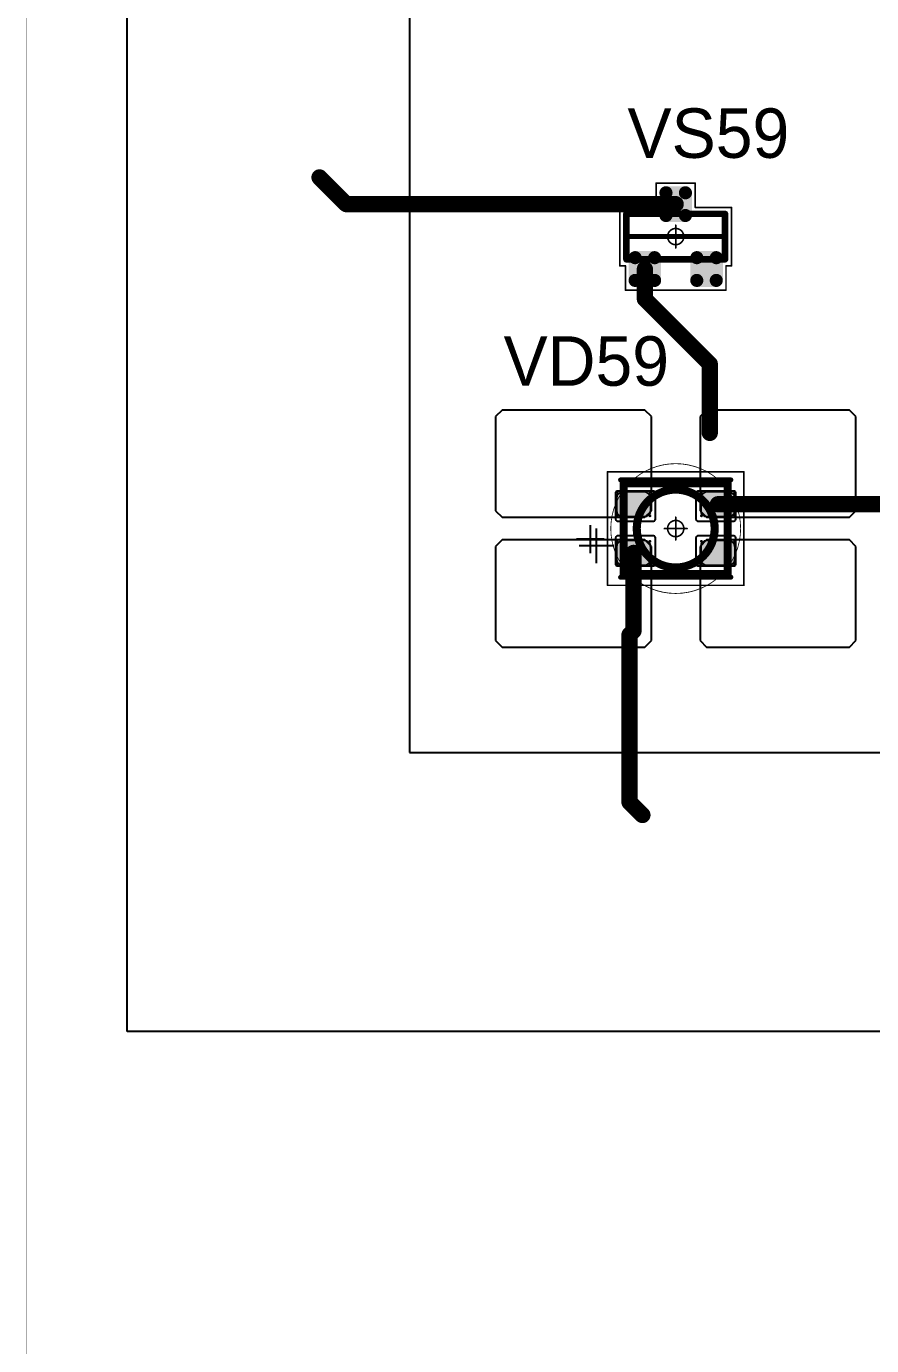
# Model space of a CAD drawing. Header units: millimetres. Extents: x 0 to 400, y 0 to 511.
# Drawn here: x 0 to 26.04, y 336.33 to 376.98 of the extents above; entities that cross this region are included whole.
import ezdxf

# ---------------------------------------------------------------- set-up
doc = ezdxf.new("R2010")
doc.units = ezdxf.units.MM
for name, color, linetype in [('Mechanical10', 56, 'Continuous'), ('Mechanical13', 56, 'Continuous'), ('Mechanical15', 56, 'Continuous'), ('Mechanical2', 216, 'Continuous'), ('TopLayer', 1, 'Continuous'), ('TopOverlay', 2, 'Continuous'), ('TopPaste', 8, 'Continuous'), ('TopSolder', 216, 'Continuous')]:
    doc.layers.add(name, color=color, linetype=linetype)

# ---------------------------------------------------------------- blocks, each defined once
blk = doc.blocks.new('SOT23_538')
at = {"layer": 'Mechanical13', "const_width": 0.2}
for points in [[(-0.7, 1.52), (0.7, 1.52)], [(-0.7, 1.52), (-0.7, -1.52)], [(0.7, 1.52), (0.7, -1.52)], [(-0.7, -1.52), (0.7, -1.52)]]:
    blk.add_lwpolyline(points, dxfattribs=at)
at = {"layer": 'Mechanical13', "const_width": 0.1}
for points in [[(-0.75, 1.52, 1), (-0.65, 1.52, 1)], [(-0.75, 1.52, 1), (-0.65, 1.52, 1)], [(0.65, 1.52, 1), (0.75, 1.52, 1)], [(0.65, 1.52, 1), (0.75, 1.52, 1)], [(-0.75, -1.52, 1), (-0.65, -1.52, 1)], [(-0.75, -1.52, 1), (-0.65, -1.52, 1)], [(0.65, -1.52, 1), (0.75, -1.52, 1)], [(0.65, -1.52, 1), (0.75, -1.52, 1)]]:
    blk.add_lwpolyline(points, format="xyb", close=True, dxfattribs=at)
at = {"layer": 'Mechanical15', "const_width": 0.05}
for points in [[(-0.9, 1.72), (-0.9, 1.55)], [(-0.9, 1.72), (0.9, 1.72)], [(0.9, 1.72), (0.9, 0.6)], [(-1.65, 1.55), (-1.65, -1.55)], [(-1.65, 1.55), (-0.9, 1.55)], [(0.9, 0.6), (1.65, 0.6)], [(1.65, 0.6), (1.65, -0.6)], [(-0.35, 0), (0.35, 0)], [(0, 0.35), (0, -0.35)], [(0.9, -0.6), (1.65, -0.6)], [(0.9, -0.6), (0.9, -1.72)], [(-1.65, -1.55), (-0.9, -1.55)], [(-0.9, -1.55), (-0.9, -1.72)], [(-0.9, -1.72), (0.9, -1.72)]]:
    blk.add_lwpolyline(points, dxfattribs=at)
at = {"layer": 'Mechanical15'}
for points, const_width in [([(-0.913, 1.72, 1), (-0.888, 1.72, 1)], 0.025), ([(-0.913, 1.72, 1), (-0.888, 1.72, 1)], 0.025), ([(0.888, 1.72, 1), (0.913, 1.72, 1)], 0.025), ([(0.888, 1.72, 1), (0.913, 1.72, 1)], 0.025), ([(-1.662, 1.55, 1), (-1.637, 1.55, 1)], 0.025), ([(-1.662, 1.55, 1), (-1.637, 1.55, 1)], 0.025), ([(-0.913, 1.55, 1), (-0.888, 1.55, 1)], 0.025), ([(-0.913, 1.55, 1), (-0.888, 1.55, 1)], 0.025), ([(0.888, 0.6, 1), (0.913, 0.6, 1)], 0.025), ([(0.888, 0.6, 1), (0.913, 0.6, 1)], 0.025), ([(1.637, 0.6, 1), (1.662, 0.6, 1)], 0.025), ([(1.637, 0.6, 1), (1.662, 0.6, 1)], 0.025), ([(-0.362, 0, 1), (-0.337, 0, 1)], 0.025), ([(0.25, 0, 1), (-0.25, 0, 1)], 0.05), ([(-0.262, 0, 1), (-0.238, 0, 1)], 0.025), ([(-0.012, 0.35, 1), (0.012, 0.35, 1)], 0.025), ([(0.238, 0, 1), (0.262, 0, 1)], 0.025), ([(0.337, 0, 1), (0.362, 0, 1)], 0.025), ([(-0.012, -0.35, 1), (0.012, -0.35, 1)], 0.025), ([(0.888, -0.6, 1), (0.913, -0.6, 1)], 0.025), ([(0.888, -0.6, 1), (0.913, -0.6, 1)], 0.025), ([(1.637, -0.6, 1), (1.662, -0.6, 1)], 0.025), ([(1.637, -0.6, 1), (1.662, -0.6, 1)], 0.025), ([(-1.662, -1.55, 1), (-1.637, -1.55, 1)], 0.025), ([(-1.662, -1.55, 1), (-1.637, -1.55, 1)], 0.025), ([(-0.913, -1.55, 1), (-0.888, -1.55, 1)], 0.025), ([(-0.913, -1.55, 1), (-0.888, -1.55, 1)], 0.025), ([(-0.913, -1.72, 1), (-0.888, -1.72, 1)], 0.025), ([(-0.913, -1.72, 1), (-0.888, -1.72, 1)], 0.025), ([(0.888, -1.72, 1), (0.913, -1.72, 1)], 0.025), ([(0.888, -1.72, 1), (0.913, -1.72, 1)], 0.025)]:
    blk.add_lwpolyline(points, format="xyb", close=True, dxfattribs=dict(at, const_width=const_width))
at = {"layer": 'TopLayer', "const_width": 0.1}
for points in [[(-1.4, 1.25, 1), (-1.3, 1.25, 1)], [(-0.7, 1.25, 1), (-0.6, 1.25, 1)], [(-1.4, 0.65, 1), (-1.3, 0.65, 1)], [(-0.7, 0.65, 1), (-0.6, 0.65, 1)], [(0.6, 0.3, 1), (0.7, 0.3, 1)], [(1.3, 0.3, 1), (1.4, 0.3, 1)], [(0.6, -0.3, 1), (0.7, -0.3, 1)], [(1.3, -0.3, 1), (1.4, -0.3, 1)], [(-1.4, -0.65, 1), (-1.3, -0.65, 1)], [(-0.7, -0.65, 1), (-0.6, -0.65, 1)], [(-1.4, -1.25, 1), (-1.3, -1.25, 1)], [(-0.7, -1.25, 1), (-0.6, -1.25, 1)]]:
    blk.add_lwpolyline(points, format="xyb", close=True, dxfattribs=at)
at = {"layer": 'TopLayer'}
for points in [[(-1.45, 1.25), (-1.45, 0.65), (-0.55, 1.25), (-0.55, 0.65)], [(-1.35, 1.35), (-1.35, 0.55), (-0.65, 1.35), (-0.65, 0.55)], [(0.55, 0.3), (0.55, -0.3), (1.45, 0.3), (1.45, -0.3)], [(0.65, 0.4), (0.65, -0.4), (1.35, 0.4), (1.35, -0.4)], [(-1.45, -0.65), (-1.45, -1.25), (-0.55, -0.65), (-0.55, -1.25)], [(-1.35, -0.55), (-1.35, -1.35), (-0.65, -0.55), (-0.65, -1.35)]]:
    blk.add_solid(points, dxfattribs=at)
at = {"layer": 'TopOverlay', "const_width": 0.15}
blk.add_lwpolyline([(0, 1.5), (0, -1.5)], dxfattribs=at)
at = {"layer": 'TopOverlay', "const_width": 0.075}
for points in [[(-0.038, 1.5, 1), (0.038, 1.5, 1)], [(-0.038, -1.5, 1), (0.038, -1.5, 1)]]:
    blk.add_lwpolyline(points, format="xyb", close=True, dxfattribs=at)
at = {"layer": 'TopPaste', "const_width": 0.075}
for points in [[(-1.387, 1.25, 1), (-1.313, 1.25, 1)], [(-0.687, 1.25, 1), (-0.613, 1.25, 1)], [(-1.387, 0.65, 1), (-1.313, 0.65, 1)], [(-0.687, 0.65, 1), (-0.613, 0.65, 1)], [(0.613, 0.3, 1), (0.687, 0.3, 1)], [(1.313, 0.3, 1), (1.387, 0.3, 1)], [(0.613, -0.3, 1), (0.687, -0.3, 1)], [(1.313, -0.3, 1), (1.387, -0.3, 1)], [(-1.387, -0.65, 1), (-1.313, -0.65, 1)], [(-0.687, -0.65, 1), (-0.613, -0.65, 1)], [(-1.387, -1.25, 1), (-1.313, -1.25, 1)], [(-0.687, -1.25, 1), (-0.613, -1.25, 1)]]:
    blk.add_lwpolyline(points, format="xyb", close=True, dxfattribs=at)
at = {"layer": 'TopPaste'}
for points in [[(-1.425, 1.25), (-1.425, 0.65), (-0.575, 1.25), (-0.575, 0.65)], [(-1.35, 1.325), (-1.35, 0.575), (-0.65, 1.325), (-0.65, 0.575)], [(0.575, 0.3), (0.575, -0.3), (1.425, 0.3), (1.425, -0.3)], [(0.65, 0.375), (0.65, -0.375), (1.35, 0.375), (1.35, -0.375)], [(-1.425, -0.65), (-1.425, -1.25), (-0.575, -0.65), (-0.575, -1.25)], [(-1.35, -0.575), (-1.35, -1.325), (-0.65, -0.575), (-0.65, -1.325)]]:
    blk.add_solid(points, dxfattribs=at)
at = {"layer": 'TopSolder', "const_width": 0.202}
for points in [[(-1.451, 1.25, 1), (-1.249, 1.25, 1)], [(-0.751, 1.25, 1), (-0.549, 1.25, 1)], [(-1.451, 0.65, 1), (-1.249, 0.65, 1)], [(-0.751, 0.65, 1), (-0.549, 0.65, 1)], [(0.549, 0.3, 1), (0.751, 0.3, 1)], [(1.249, 0.3, 1), (1.451, 0.3, 1)], [(0.549, -0.3, 1), (0.751, -0.3, 1)], [(1.249, -0.3, 1), (1.451, -0.3, 1)], [(-1.451, -0.65, 1), (-1.249, -0.65, 1)], [(-0.751, -0.65, 1), (-0.549, -0.65, 1)], [(-1.451, -1.25, 1), (-1.249, -1.25, 1)], [(-0.751, -1.25, 1), (-0.549, -1.25, 1)]]:
    blk.add_lwpolyline(points, format="xyb", close=True, dxfattribs=at)
at = {"layer": 'TopSolder'}
for points in [[(-1.552, 1.25), (-1.552, 0.65), (-0.448, 1.25), (-0.448, 0.65)], [(-1.35, 1.452), (-1.35, 0.448), (-0.65, 1.452), (-0.65, 0.448)], [(0.65, 0.502), (0.65, -0.502), (1.35, 0.502), (1.35, -0.502)], [(0.448, 0.3), (0.448, -0.3), (1.552, 0.3), (1.552, -0.3)], [(-1.552, -0.65), (-1.552, -1.25), (-0.448, -0.65), (-0.448, -1.25)], [(-1.35, -0.448), (-1.35, -1.452), (-0.65, -0.448), (-0.65, -1.452)]]:
    blk.add_solid(points, dxfattribs=at)
blk = doc.blocks.new('E65F_742')
at = {"layer": 'Mechanical13'}
for p, q in [((2.441, 1.071), (2.441, 0)), ((1.905, 0.536), (2.976, 0.536))]:
    blk.add_line(p, q, dxfattribs=at)
at = {"layer": 'Mechanical13', "const_width": 0.25}
for points in [[(-1.6, 1.4), (-1.6, -1.4)], [(1.6, 1.4), (-1.6, 1.4)], [(1.6, 1.4), (1.6, -1.4)], [(1.6, -1.4), (-1.6, -1.4)]]:
    blk.add_lwpolyline(points, dxfattribs=at)
at = {"layer": 'Mechanical13'}
for points, const_width in [([(-1.663, 1.4, 1), (-1.538, 1.4, 1)], 0.125), ([(-1.663, 1.4, 1), (-1.538, 1.4, 1)], 0.125), ([(1.2, 0, 1), (-1.2, 0, 1)], 0.25), ([(1.537, 1.4, 1), (1.662, 1.4, 1)], 0.125), ([(1.537, 1.4, 1), (1.662, 1.4, 1)], 0.125), ([(-1.263, 0, 1), (-1.138, 0, 1)], 0.125), ([(1.137, 0, 1), (1.262, 0, 1)], 0.125), ([(-1.663, -1.4, 1), (-1.538, -1.4, 1)], 0.125), ([(-1.663, -1.4, 1), (-1.538, -1.4, 1)], 0.125), ([(1.537, -1.4, 1), (1.662, -1.4, 1)], 0.125), ([(1.537, -1.4, 1), (1.662, -1.4, 1)], 0.125)]:
    blk.add_lwpolyline(points, format="xyb", close=True, dxfattribs=dict(at, const_width=const_width))
at = {"layer": 'Mechanical15', "const_width": 0.05}
for points in [[(2.1, 1.75), (-2.1, 1.75)], [(-2.1, 1.75), (-2.1, -1.75)], [(2.1, 1.75), (2.1, -1.75)], [(0.35, 0), (-0.35, 0)], [(0.35, 0), (-0.35, 0)], [(0, 0.35), (0, -0.35)], [(0, 0.35), (0, -0.35)], [(2.1, -1.75), (-2.1, -1.75)]]:
    blk.add_lwpolyline(points, dxfattribs=at)
at = {"layer": 'Mechanical15'}
for points, const_width in [([(-2.113, 1.75, 1), (-2.088, 1.75, 1)], 0.025), ([(-2.113, 1.75, 1), (-2.088, 1.75, 1)], 0.025), ([(2.087, 1.75, 1), (2.112, 1.75, 1)], 0.025), ([(2.087, 1.75, 1), (2.112, 1.75, 1)], 0.025), ([(-0.363, 0, 1), (-0.338, 0, 1)], 0.025), ([(-0.363, 0, 1), (-0.338, 0, 1)], 0.025), ([(0.25, 0, 1), (-0.25, 0, 1)], 0.05), ([(0.25, 0, 1), (-0.25, 0, 1)], 0.05), ([(-0.263, 0, 1), (-0.238, 0, 1)], 0.025), ([(-0.263, 0, 1), (-0.238, 0, 1)], 0.025), ([(-0.013, 0.35, 1), (0.012, 0.35, 1)], 0.025), ([(-0.013, 0.35, 1), (0.012, 0.35, 1)], 0.025), ([(0.237, 0, 1), (0.262, 0, 1)], 0.025), ([(0.237, 0, 1), (0.262, 0, 1)], 0.025), ([(0.337, 0, 1), (0.362, 0, 1)], 0.025), ([(0.337, 0, 1), (0.362, 0, 1)], 0.025), ([(-0.013, -0.35, 1), (0.012, -0.35, 1)], 0.025), ([(-0.013, -0.35, 1), (0.012, -0.35, 1)], 0.025), ([(-2.113, -1.75, 1), (-2.088, -1.75, 1)], 0.025), ([(-2.113, -1.75, 1), (-2.088, -1.75, 1)], 0.025), ([(2.087, -1.75, 1), (2.112, -1.75, 1)], 0.025), ([(2.087, -1.75, 1), (2.112, -1.75, 1)], 0.025)]:
    blk.add_lwpolyline(points, format="xyb", close=True, dxfattribs=dict(at, const_width=const_width))
at = {"layer": 'TopLayer'}
for p, q in [((-5.35, 3.65), (-5.55, 3.45)), ((-5.55, 3.45), (-5.55, 3.45)), ((-5.55, 3.45), (-5.55, 0.55)), ((-0.95, 3.65), (-5.35, 3.65)), ((-5.35, 3.65), (-5.35, 3.65)), ((-0.75, 3.45), (-0.95, 3.65)), ((-0.75, 0.55), (-0.75, 3.45)), ((0.95, 3.65), (0.75, 3.45)), ((0.75, 3.45), (0.75, 3.45)), ((0.75, 3.45), (0.75, 0.55)), ((5.35, 3.65), (0.95, 3.65)), ((0.95, 3.65), (0.95, 3.65)), ((5.55, 3.45), (5.35, 3.65)), ((5.55, 0.55), (5.55, 3.45)), ((-5.55, 0.55), (-5.35, 0.35)), ((-0.95, 0.35), (-0.75, 0.55)), ((0.75, 0.55), (0.95, 0.35)), ((5.35, 0.35), (5.55, 0.55)), ((-5.35, 0.35), (-0.95, 0.35)), ((0.95, 0.35), (5.35, 0.35)), ((-5.35, -0.35), (-5.55, -0.55)), ((-0.95, -0.35), (-5.35, -0.35)), ((-5.35, -0.35), (-5.35, -0.35)), ((-0.75, -0.55), (-0.95, -0.35)), ((0.95, -0.35), (0.75, -0.55)), ((5.35, -0.35), (0.95, -0.35)), ((0.95, -0.35), (0.95, -0.35)), ((5.55, -0.55), (5.35, -0.35)), ((-5.55, -0.55), (-5.55, -0.55)), ((-5.55, -0.55), (-5.55, -3.45)), ((-0.75, -3.45), (-0.75, -0.55)), ((0.75, -0.55), (0.75, -0.55)), ((0.75, -0.55), (0.75, -3.45)), ((5.55, -3.45), (5.55, -0.55)), ((-5.55, -3.45), (-5.35, -3.65)), ((-5.35, -3.65), (-0.95, -3.65)), ((-0.95, -3.65), (-0.75, -3.45)), ((0.75, -3.45), (0.95, -3.65)), ((0.95, -3.65), (5.35, -3.65)), ((5.35, -3.65), (5.55, -3.45))]:
    blk.add_line(p, q, dxfattribs=at)
at = {"layer": 'TopLayer', "const_width": 0.04}
for points in [[(-1.83, 1.11, 1), (-1.79, 1.11, 1)], [(-0.81, 1.11, 1), (-0.77, 1.11, 1)], [(0.77, 1.11, 1), (0.81, 1.11, 1)], [(1.79, 1.11, 1), (1.83, 1.11, 1)], [(-1.83, 0.39, 1), (-1.79, 0.39, 1)], [(-0.81, 0.39, 1), (-0.77, 0.39, 1)], [(0.77, 0.39, 1), (0.81, 0.39, 1)], [(1.79, 0.39, 1), (1.83, 0.39, 1)], [(-1.83, -0.39, 1), (-1.79, -0.39, 1)], [(-0.81, -0.39, 1), (-0.77, -0.39, 1)], [(0.77, -0.39, 1), (0.81, -0.39, 1)], [(1.79, -0.39, 1), (1.83, -0.39, 1)], [(-1.83, -1.11, 1), (-1.79, -1.11, 1)], [(-0.81, -1.11, 1), (-0.77, -1.11, 1)], [(0.77, -1.11, 1), (0.81, -1.11, 1)], [(1.79, -1.11, 1), (1.83, -1.11, 1)]]:
    blk.add_lwpolyline(points, format="xyb", close=True, dxfattribs=at)
at = {"layer": 'TopLayer'}
for points in [[(-1.85, 1.11), (-1.85, 0.39), (-0.75, 1.11), (-0.75, 0.39)], [(-1.81, 1.15), (-1.81, 0.35), (-0.79, 1.15), (-0.79, 0.35)], [(0.75, 1.11), (0.75, 0.39), (1.85, 1.11), (1.85, 0.39)], [(0.79, 1.15), (0.79, 0.35), (1.81, 1.15), (1.81, 0.35)], [(-1.85, -0.39), (-1.85, -1.11), (-0.75, -0.39), (-0.75, -1.11)], [(-1.81, -0.35), (-1.81, -1.15), (-0.79, -0.35), (-0.79, -1.15)], [(0.75, -0.39), (0.75, -1.11), (1.85, -0.39), (1.85, -1.11)], [(0.79, -0.35), (0.79, -1.15), (1.81, -0.35), (1.81, -1.15)]]:
    blk.add_solid(points, dxfattribs=at)
at = {"layer": 'TopOverlay'}
for p, q in [((2.628, 0.757), (2.628, -0.1)), ((2.2, 0.328), (3.057, 0.328))]:
    blk.add_line(p, q, dxfattribs=at)
at = {"layer": 'TopOverlay', "const_width": 0.15}
for points in [[(1.7, 1.5), (-1.7, 1.5)], [(1.7, -1.5), (-1.7, -1.5)]]:
    blk.add_lwpolyline(points, dxfattribs=at)
at = {"layer": 'TopOverlay', "const_width": 0.075}
for points in [[(-1.738, 1.5, 1), (-1.663, 1.5, 1)], [(1.662, 1.5, 1), (1.737, 1.5, 1)], [(-1.738, -1.5, 1), (-1.663, -1.5, 1)], [(1.662, -1.5, 1), (1.737, -1.5, 1)]]:
    blk.add_lwpolyline(points, format="xyb", close=True, dxfattribs=at)
at = {"layer": 'TopPaste'}
for p, q in [((-1.814, 1.011), (-1.829, 0.938)), ((-1.829, 0.938), (-1.829, 0.563)), ((-1.773, 1.073), (-1.814, 1.011)), ((-1.711, 1.114), (-1.773, 1.073)), ((-1.638, 1.129), (-1.711, 1.114)), ((-0.963, 1.129), (-1.638, 1.129)), ((-0.889, 1.114), (-0.963, 1.129)), ((-0.827, 1.073), (-0.889, 1.114)), ((-0.786, 1.011), (-0.827, 1.073)), ((-0.771, 0.938), (-0.786, 1.011)), ((-0.771, 0.563), (-0.771, 0.938)), ((0.786, 1.011), (0.771, 0.938)), ((0.771, 0.938), (0.771, 0.563)), ((0.827, 1.073), (0.786, 1.011)), ((0.889, 1.114), (0.827, 1.073)), ((0.962, 1.129), (0.889, 1.114)), ((1.637, 1.129), (0.962, 1.129)), ((1.711, 1.114), (1.637, 1.129)), ((1.773, 1.073), (1.711, 1.114)), ((1.814, 1.011), (1.773, 1.073)), ((1.829, 0.938), (1.814, 1.011)), ((1.829, 0.563), (1.829, 0.938)), ((-1.829, 0.563), (-1.814, 0.489)), ((-1.814, 0.489), (-1.773, 0.427)), ((-1.773, 0.427), (-1.711, 0.386)), ((-0.889, 0.386), (-0.827, 0.427)), ((-0.827, 0.427), (-0.786, 0.489)), ((-0.786, 0.489), (-0.771, 0.563)), ((0.771, 0.563), (0.786, 0.489)), ((0.786, 0.489), (0.827, 0.427)), ((0.827, 0.427), (0.889, 0.386)), ((1.711, 0.386), (1.773, 0.427)), ((1.773, 0.427), (1.814, 0.489)), ((1.814, 0.489), (1.829, 0.563)), ((-1.711, 0.386), (-1.638, 0.371)), ((-1.638, 0.371), (-0.963, 0.371)), ((-0.963, 0.371), (-0.889, 0.386)), ((0.889, 0.386), (0.962, 0.371)), ((0.962, 0.371), (1.637, 0.371)), ((1.637, 0.371), (1.711, 0.386)), ((-1.711, -0.386), (-1.773, -0.427)), ((-1.638, -0.371), (-1.711, -0.386)), ((-0.963, -0.371), (-1.638, -0.371)), ((-0.889, -0.386), (-0.963, -0.371)), ((-0.827, -0.427), (-0.889, -0.386)), ((0.889, -0.386), (0.827, -0.427)), ((0.962, -0.371), (0.889, -0.386)), ((1.637, -0.371), (0.962, -0.371)), ((1.711, -0.386), (1.637, -0.371)), ((1.773, -0.427), (1.711, -0.386)), ((-1.814, -0.489), (-1.829, -0.563)), ((-1.829, -0.563), (-1.829, -0.938)), ((-1.773, -0.427), (-1.814, -0.489)), ((-0.786, -0.489), (-0.827, -0.427)), ((-0.771, -0.563), (-0.786, -0.489)), ((-0.771, -0.938), (-0.771, -0.563)), ((0.786, -0.489), (0.771, -0.563)), ((0.771, -0.563), (0.771, -0.938)), ((0.827, -0.427), (0.786, -0.489)), ((1.814, -0.489), (1.773, -0.427)), ((1.829, -0.563), (1.814, -0.489)), ((1.829, -0.938), (1.829, -0.563)), ((-1.829, -0.938), (-1.814, -1.011)), ((-1.814, -1.011), (-1.773, -1.073)), ((-1.773, -1.073), (-1.711, -1.114)), ((-1.711, -1.114), (-1.638, -1.129)), ((-1.638, -1.129), (-0.963, -1.129)), ((-0.963, -1.129), (-0.889, -1.114)), ((-0.889, -1.114), (-0.827, -1.073)), ((-0.827, -1.073), (-0.786, -1.011)), ((-0.786, -1.011), (-0.771, -0.938)), ((0.771, -0.938), (0.786, -1.011)), ((0.786, -1.011), (0.827, -1.073)), ((0.827, -1.073), (0.889, -1.114)), ((0.889, -1.114), (0.962, -1.129)), ((0.962, -1.129), (1.637, -1.129)), ((1.637, -1.129), (1.711, -1.114)), ((1.711, -1.114), (1.773, -1.073)), ((1.773, -1.073), (1.814, -1.011)), ((1.814, -1.011), (1.829, -0.938))]:
    blk.add_line(p, q, dxfattribs=at)
at = {"layer": 'TopSolder'}
for p, q in [((-1.842, 1.129), (-1.85, 1.111)), ((-1.85, 1.111), (-1.85, 1.101)), ((-1.85, 1.101), (-1.85, 1.101)), ((-1.85, 1.101), (-1.85, 0.301)), ((-1.828, 1.143), (-1.842, 1.129)), ((-1.81, 1.151), (-1.828, 1.143)), ((-1.8, 1.151), (-1.81, 1.151)), ((-0.7, 1.151), (-1.8, 1.151)), ((-0.685, 1.151), (-0.7, 1.151)), ((-0.7, 1.151), (-0.7, 1.151)), ((-0.658, 1.139), (-0.685, 1.151)), ((-0.636, 1.118), (-0.658, 1.139)), ((-0.625, 1.09), (-0.636, 1.118)), ((-0.625, 1.076), (-0.625, 1.09)), ((-0.625, 0.301), (-0.625, 1.076)), ((0.636, 1.118), (0.625, 1.09)), ((0.625, 1.09), (0.625, 1.076)), ((0.625, 1.076), (0.625, 1.076)), ((0.625, 1.076), (0.625, 0.301)), ((0.657, 1.139), (0.636, 1.118)), ((0.685, 1.151), (0.657, 1.139)), ((0.7, 1.151), (0.685, 1.151)), ((1.8, 1.151), (0.7, 1.151)), ((1.81, 1.151), (1.8, 1.151)), ((1.8, 1.151), (1.8, 1.151)), ((1.828, 1.143), (1.81, 1.151)), ((1.842, 1.129), (1.828, 1.143)), ((1.85, 1.111), (1.842, 1.129)), ((1.85, 1.101), (1.85, 1.111)), ((1.85, 0.301), (1.85, 1.101)), ((-1.85, 0.301), (-1.85, 0.286)), ((-1.85, 0.286), (-1.839, 0.258)), ((-1.839, 0.258), (-1.818, 0.237)), ((-1.818, 0.237), (-1.79, 0.226)), ((-1.79, 0.226), (-1.775, 0.226)), ((-1.775, 0.226), (-1.775, 0.226)), ((-1.775, 0.226), (-0.7, 0.226)), ((-0.7, 0.226), (-0.685, 0.226)), ((-0.685, 0.226), (-0.658, 0.237)), ((-0.658, 0.237), (-0.636, 0.258)), ((-0.636, 0.258), (-0.625, 0.286)), ((-0.625, 0.286), (-0.625, 0.301)), ((-0.625, 0.301), (-0.625, 0.301)), ((0.625, 0.301), (0.625, 0.286)), ((0.625, 0.286), (0.636, 0.258)), ((0.636, 0.258), (0.657, 0.237)), ((0.657, 0.237), (0.685, 0.226)), ((0.685, 0.226), (0.7, 0.226)), ((0.7, 0.226), (0.7, 0.226)), ((0.7, 0.226), (1.775, 0.226)), ((1.775, 0.226), (1.79, 0.226)), ((1.79, 0.226), (1.817, 0.237)), ((1.817, 0.237), (1.839, 0.258)), ((1.839, 0.258), (1.85, 0.286)), ((1.85, 0.286), (1.85, 0.301)), ((1.85, 0.301), (1.85, 0.301)), ((-1.839, -0.257), (-1.85, -0.285)), ((-1.85, -0.285), (-1.85, -0.299)), ((-1.85, -0.299), (-1.85, -0.299)), ((-1.85, -0.299), (-1.85, -1.099)), ((-1.818, -0.236), (-1.839, -0.257)), ((-1.79, -0.224), (-1.818, -0.236)), ((-1.775, -0.224), (-1.79, -0.224)), ((-0.7, -0.224), (-1.775, -0.224)), ((-0.685, -0.224), (-0.7, -0.224)), ((-0.7, -0.224), (-0.7, -0.224)), ((-0.658, -0.236), (-0.685, -0.224)), ((-0.636, -0.257), (-0.658, -0.236)), ((-0.625, -0.285), (-0.636, -0.257)), ((-0.625, -0.299), (-0.625, -0.285)), ((-0.625, -1.074), (-0.625, -0.299)), ((0.636, -0.257), (0.625, -0.285)), ((0.625, -0.285), (0.625, -0.299)), ((0.625, -0.299), (0.625, -0.299)), ((0.625, -0.299), (0.625, -1.074)), ((0.657, -0.236), (0.636, -0.257)), ((0.685, -0.224), (0.657, -0.236)), ((0.7, -0.224), (0.685, -0.224)), ((1.775, -0.224), (0.7, -0.224)), ((1.79, -0.224), (1.775, -0.224)), ((1.775, -0.224), (1.775, -0.224)), ((1.817, -0.236), (1.79, -0.224)), ((1.839, -0.257), (1.817, -0.236)), ((1.85, -0.285), (1.839, -0.257)), ((1.85, -0.299), (1.85, -0.285)), ((1.85, -1.099), (1.85, -0.299)), ((-1.85, -1.099), (-1.85, -1.109)), ((-1.85, -1.109), (-1.842, -1.128)), ((-1.842, -1.128), (-1.828, -1.142)), ((-1.828, -1.142), (-1.81, -1.149)), ((-1.81, -1.149), (-1.8, -1.149)), ((-1.8, -1.149), (-0.7, -1.149)), ((-1.8, -1.149), (-1.8, -1.149)), ((-0.7, -1.149), (-0.685, -1.149)), ((-0.685, -1.149), (-0.658, -1.138)), ((-0.658, -1.138), (-0.636, -1.117)), ((-0.636, -1.117), (-0.625, -1.089)), ((-0.625, -1.089), (-0.625, -1.074)), ((-0.625, -1.074), (-0.625, -1.074)), ((0.625, -1.074), (0.625, -1.089)), ((0.625, -1.089), (0.636, -1.117)), ((0.636, -1.117), (0.657, -1.138)), ((0.657, -1.138), (0.685, -1.149)), ((0.685, -1.149), (0.7, -1.149)), ((0.7, -1.149), (1.8, -1.149)), ((0.7, -1.149), (0.7, -1.149)), ((1.8, -1.149), (1.81, -1.149)), ((1.81, -1.149), (1.828, -1.142)), ((1.828, -1.142), (1.842, -1.128)), ((1.842, -1.128), (1.85, -1.109)), ((1.85, -1.109), (1.85, -1.099)), ((1.85, -1.099), (1.85, -1.099))]:
    blk.add_line(p, q, dxfattribs=at)

msp = doc.modelspace()

# ---------------------------------------------------------------- linework, layer by layer
at = {"layer": 'Mechanical10', "const_width": 0.01}
msp.add_lwpolyline([(0, 0), (0, 428)], dxfattribs=at)
at = {"layer": 'Mechanical2'}
for points, const_width in [([(22, 361.503, 1), (18, 361.503, 1)], 0.0254), ([(20, 363.503, 1), (20, 363.503, 1)], 0.0005), ([(17.994, 361.503, 1), (18.006, 361.503, 1)], 0.0127), ([(18, 361.503, 1), (18, 361.503, 1)], 0.0005), ([(21.994, 361.503, 1), (22.006, 361.503, 1)], 0.0127), ([(22, 361.503, 1), (22, 361.503, 1)], 0.0005), ([(20, 359.503, 1), (20, 359.503, 1)], 0.0005)]:
    msp.add_lwpolyline(points, format="xyb", close=True, dxfattribs=dict(at, const_width=const_width))
at = {"layer": 'Mechanical2', "const_width": 0.001}
for points in [[(20, 359.503), (20, 363.503)], [(18, 361.503), (22, 361.503)]]:
    msp.add_lwpolyline(points, dxfattribs=at)
at = {"layer": 'TopLayer'}
for p, q in [((3.1, 346), (3.1, 412.825)), ((11.8, 409.5), (11.8, 354.6)), ((11.8, 354.6), (51.875, 354.6)), ((43.25, 346), (3.1, 346))]:
    msp.add_line(p, q, dxfattribs=at)
at = {"layer": 'TopLayer', "const_width": 0.5}
for points in [[(9.025, 372.325), (9.85, 371.5)], [(9.85, 371.5), (20, 371.5)], [(19.05, 368.575), (19.05, 369.5)], [(19.05, 368.575), (21.05, 366.575)], [(21.05, 364.45), (21.05, 366.575)], [(21.3, 362.253), (33.612, 362.253)], [(18.7, 358.35), (18.7, 360.753)], [(18.575, 358.225), (18.7, 358.35)], [(18.575, 353.075), (18.575, 358.225)], [(18.575, 353.075), (18.975, 352.675)]]:
    msp.add_lwpolyline(points, dxfattribs=at)
at = {"layer": 'TopLayer', "const_width": 0.25}
for points in [[(8.9, 372.325, 1), (9.15, 372.325, 1)], [(9.725, 371.5, 1), (9.975, 371.5, 1)], [(9.725, 371.5, 1), (9.975, 371.5, 1)], [(19.875, 371.5, 1), (20.125, 371.5, 1)], [(18.925, 369.5, 1), (19.175, 369.5, 1)], [(18.925, 368.575, 1), (19.175, 368.575, 1)], [(18.925, 368.575, 1), (19.175, 368.575, 1)], [(20.925, 366.575, 1), (21.175, 366.575, 1)], [(20.925, 366.575, 1), (21.175, 366.575, 1)], [(20.925, 364.45, 1), (21.175, 364.45, 1)], [(21.175, 362.253, 1), (21.425, 362.253, 1)], [(18.575, 360.753, 1), (18.825, 360.753, 1)], [(18.575, 358.35, 1), (18.825, 358.35, 1)], [(18.575, 358.35, 1), (18.825, 358.35, 1)], [(18.45, 358.225, 1), (18.7, 358.225, 1)], [(18.45, 358.225, 1), (18.7, 358.225, 1)], [(18.45, 353.075, 1), (18.7, 353.075, 1)], [(18.45, 353.075, 1), (18.7, 353.075, 1)], [(18.85, 352.675, 1), (19.1, 352.675, 1)]]:
    msp.add_lwpolyline(points, format="xyb", close=True, dxfattribs=at)

# ---------------------------------------------------------------- block references
for name, p, rotation in [('SOT23_538', (20, 370.5), 90), ('E65F_742', (20, 361.503), 180)]:
    msp.add_blockref(name, p, dxfattribs=dict(rotation=rotation))

# ---------------------------------------------------------------- texts
at = {"layer": 'TopOverlay'}
for s, p in [('VS59', (18.514, 372.926)), ('VD59', (14.697, 365.904))]:
    msp.add_text(s, height=1.524, dxfattribs=at).set_placement(p)

doc.saveas('drawing.dxf')
